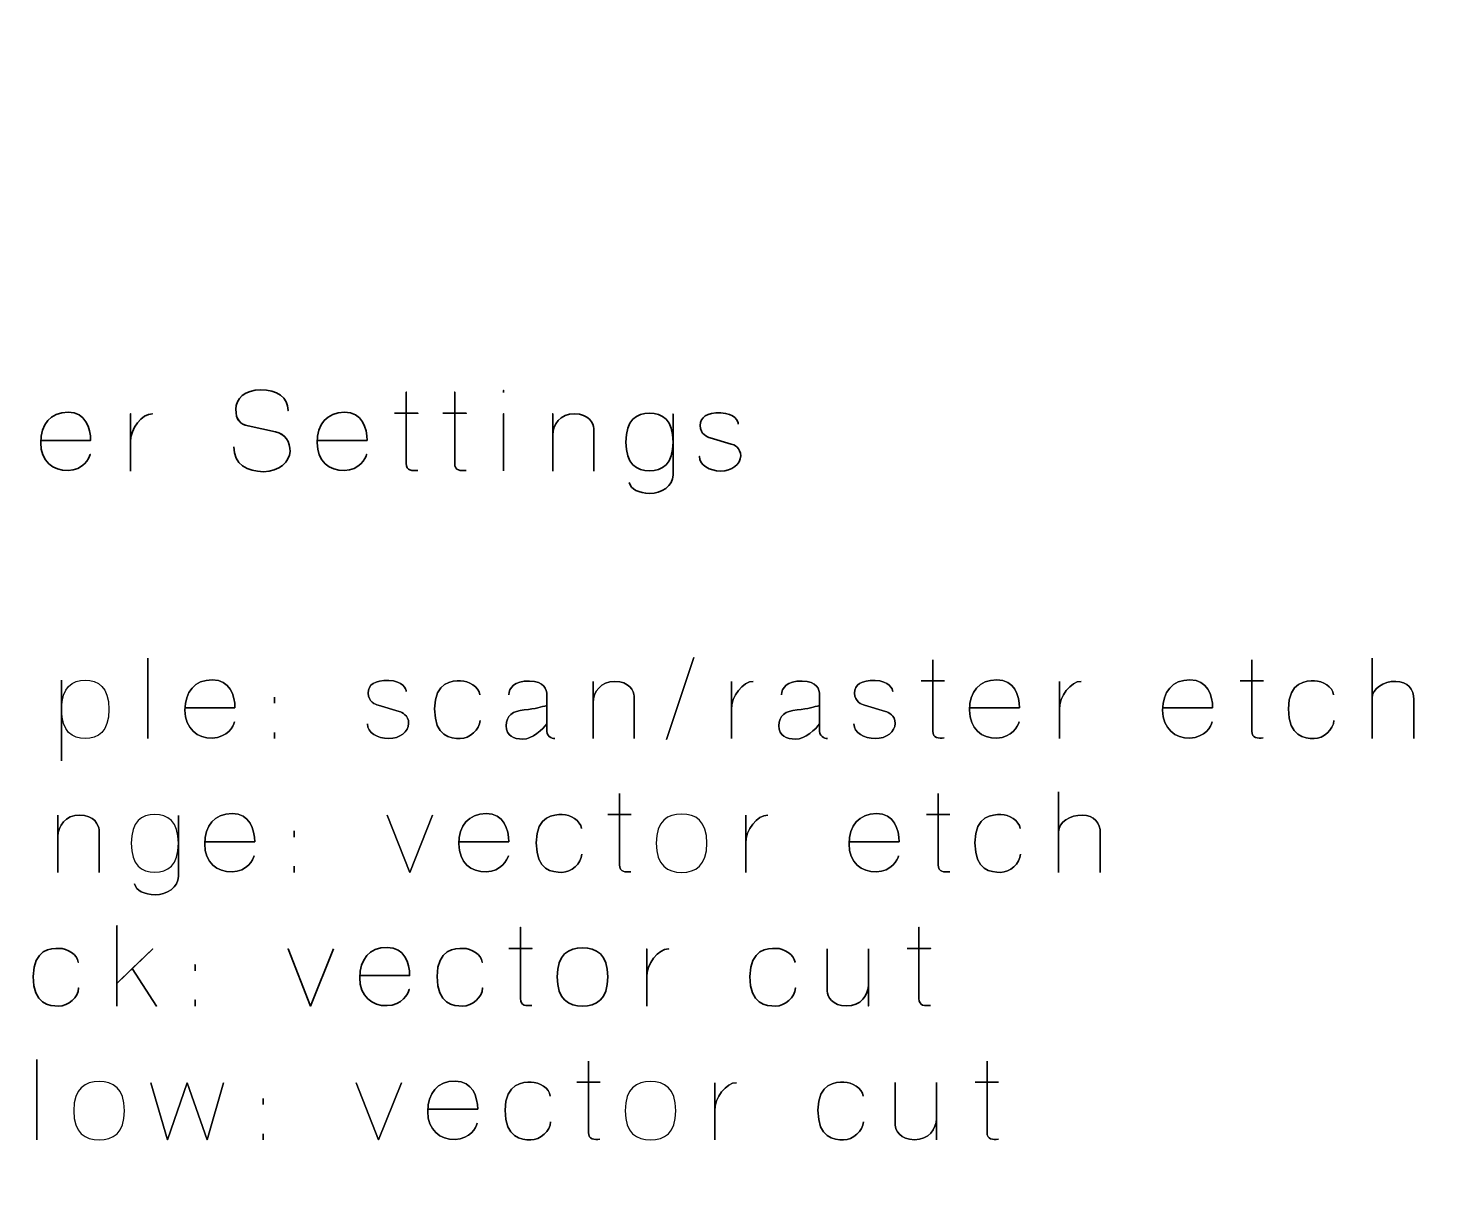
# Model space of a CAD drawing. Header units: inches. Extents: x 15 to 785, y -585 to -15.
# Drawn here: x 60 to 141.3, y -236.2 to -169.4 of the extents above; entities that cross this region are included whole.
import ezdxf

# ---------------------------------------------------------------- set-up
doc = ezdxf.new("R2010")
doc.units = ezdxf.units.IN
doc.header["$MEASUREMENT"] = 0
doc.layers.add('Layer 1', color=7, linetype='Continuous')

# ---------------------------------------------------------------- blocks, each defined once
blk = doc.blocks.new('block 2')
at = {"layer": 'Layer 1', "color": 179, "lineweight": 35, "true_color": 0x231f20}
blk.add_open_spline([(785, -570), (785, -578.284), (778.285, -585), (770.001, -585), (770.001, -585), (30.001, -585), (30.001, -585), (21.716, -585), (15.001, -578.284), (15.001, -570), (15.001, -570), (15.001, -30), (15.001, -30), (15.001, -21.716), (21.716, -15), (30.001, -15), (30.001, -15), (770.001, -15), (770.001, -15), (778.285, -15), (785, -21.716), (785, -30), (785, -30), (785, -570), (785, -570)], degree=3, knots=[0, 0, 0, 0, 1, 1, 1, 2, 2, 2, 3, 3, 3, 4, 4, 4, 5, 5, 5, 6, 6, 6, 7, 7, 7, 8, 8, 8, 8], dxfattribs=at)

msp = doc.modelspace()

# ---------------------------------------------------------------- linework, layer by layer
at = {"layer": 'Layer 1', "color": 179, "lineweight": 35, "true_color": 0x231f20}
for points, knots in [([(71.706, -193.19), (71.706, -194.206), (72.481, -194.613), (73.39, -194.613), (74.311, -194.613), (74.889, -194.035), (74.908, -193.47), (74.927, -192.911), (74.641, -192.466), (74.076, -192.345), (74.076, -192.345), (72.519, -192.009), (72.519, -192.009), (72.081, -191.913), (71.821, -191.659), (71.821, -191.062), (71.821, -190.465), (72.323, -189.951), (73.237, -189.951), (74.152, -189.951), (74.819, -190.383), (74.794, -191.138), (74.819, -190.383), (74.152, -189.951), (73.237, -189.951), (72.323, -189.951), (71.821, -190.465), (71.821, -191.062), (71.821, -191.659), (72.068, -191.907), (72.519, -192.009), (72.519, -192.009), (74.076, -192.345), (74.076, -192.345), (74.654, -192.466), (74.927, -192.911), (74.908, -193.47), (74.889, -194.035), (74.311, -194.613), (73.39, -194.613), (72.481, -194.613), (71.706, -194.206), (71.706, -193.19)], [0, 0, 0, 0, 1, 1, 1, 2, 2, 2, 3, 3, 3, 4, 4, 4, 5, 5, 5, 6, 6, 6, 7, 7, 7, 8, 8, 8, 9, 9, 9, 10, 10, 10, 11, 11, 11, 12, 12, 12, 13, 13, 13, 14, 14, 14, 14]), ([(82.178, -194.543), (81.867, -194.562), (81.53, -194.575), (81.53, -194.149), (81.53, -193.717), (81.53, -190.084), (81.53, -190.084), (81.53, -190.084), (81.53, -193.717), (81.53, -194.149), (81.53, -194.575), (81.867, -194.562), (82.178, -194.543)], [0, 0, 0, 0, 1, 1, 1, 2, 2, 2, 3, 3, 3, 4, 4, 4, 4]), ([(84.934, -194.543), (84.623, -194.562), (84.286, -194.575), (84.286, -194.149), (84.286, -193.717), (84.286, -190.084), (84.286, -190.084), (84.286, -190.084), (84.286, -193.717), (84.286, -194.149), (84.286, -194.575), (84.623, -194.562), (84.934, -194.543)], [0, 0, 0, 0, 1, 1, 1, 2, 2, 2, 3, 3, 3, 4, 4, 4, 4]), ([(87.067, -190.103), (87.067, -190.103), (87.067, -189.989), (87.067, -189.989), (87.067, -189.989), (87.067, -190.103), (87.067, -190.103)], [0, 0, 0, 0, 1, 1, 1, 2, 2, 2, 2]), ([(63.554, -192.834), (63.554, -192.129), (63.275, -191.227), (62.265, -191.227), (61.261, -191.227), (60.708, -191.913), (60.708, -192.961), (60.708, -194.016), (61.42, -194.575), (62.265, -194.549), (63.116, -194.524), (63.484, -193.863), (63.529, -193.628), (63.484, -193.863), (63.116, -194.524), (62.265, -194.549), (61.42, -194.575), (60.708, -194.016), (60.708, -192.961), (60.708, -191.913), (61.261, -191.227), (62.265, -191.227), (63.275, -191.227), (63.554, -192.129), (63.554, -192.834), (63.554, -192.834), (60.715, -192.834), (60.715, -192.834), (60.715, -192.834), (63.554, -192.834), (63.554, -192.834)], [0, 0, 0, 0, 1, 1, 1, 2, 2, 2, 3, 3, 3, 4, 4, 4, 5, 5, 5, 6, 6, 6, 7, 7, 7, 8, 8, 8, 9, 9, 9, 10, 10, 10, 10]), ([(65.827, -192.911), (65.808, -192.18), (66.481, -191.31), (67.072, -191.316), (66.481, -191.31), (65.808, -192.18), (65.827, -192.911)], [0, 0, 0, 0, 1, 1, 1, 2, 2, 2, 2]), ([(65.827, -194.575), (65.827, -194.575), (65.827, -191.316), (65.827, -191.316), (65.827, -191.316), (65.827, -194.575), (65.827, -194.575)], [0, 0, 0, 0, 1, 1, 1, 2, 2, 2, 2]), ([(76.456, -192.834), (76.456, -192.834), (79.296, -192.834), (79.296, -192.834), (79.296, -192.129), (79.016, -191.227), (78.006, -191.227), (77.003, -191.227), (76.45, -191.913), (76.45, -192.961), (76.45, -194.016), (77.161, -194.575), (78.006, -194.549), (78.857, -194.524), (79.226, -193.863), (79.27, -193.628), (79.226, -193.863), (78.857, -194.524), (78.006, -194.549), (77.161, -194.575), (76.45, -194.016), (76.45, -192.961), (76.45, -191.913), (77.003, -191.227), (78.006, -191.227), (79.016, -191.227), (79.296, -192.129), (79.296, -192.834), (79.296, -192.834), (76.456, -192.834), (76.456, -192.834)], [0, 0, 0, 0, 1, 1, 1, 2, 2, 2, 3, 3, 3, 4, 4, 4, 5, 5, 5, 6, 6, 6, 7, 7, 7, 8, 8, 8, 9, 9, 9, 10, 10, 10, 10]), ([(80.863, -191.284), (80.863, -191.284), (82.191, -191.284), (82.191, -191.284), (82.191, -191.284), (80.863, -191.284), (80.863, -191.284)], [0, 0, 0, 0, 1, 1, 1, 2, 2, 2, 2]), ([(83.619, -191.284), (83.619, -191.284), (84.946, -191.284), (84.946, -191.284), (84.946, -191.284), (83.619, -191.284), (83.619, -191.284)], [0, 0, 0, 0, 1, 1, 1, 2, 2, 2, 2]), ([(87.067, -194.568), (87.067, -194.568), (87.067, -191.31), (87.067, -191.31), (87.067, -191.31), (87.067, -194.581), (87.067, -194.568)], [0, 0, 0, 0, 1, 1, 1, 2, 2, 2, 2]), ([(92.205, -194.575), (92.205, -194.575), (92.205, -192.453), (92.205, -192.161), (92.205, -191.869), (91.913, -191.323), (91.106, -191.316), (90.293, -191.31), (89.867, -191.939), (89.867, -192.523), (89.867, -191.939), (90.293, -191.31), (91.106, -191.316), (91.913, -191.323), (92.205, -191.869), (92.205, -192.161), (92.205, -192.453), (92.205, -194.575), (92.205, -194.575)], [0, 0, 0, 0, 1, 1, 1, 2, 2, 2, 3, 3, 3, 4, 4, 4, 5, 5, 5, 6, 6, 6, 6]), ([(89.867, -194.575), (89.867, -194.575), (89.867, -191.316), (89.867, -191.316), (89.867, -191.316), (89.867, -194.575), (89.867, -194.575)], [0, 0, 0, 0, 1, 1, 1, 2, 2, 2, 2]), ([(95.379, -191.284), (96.116, -191.284), (96.726, -191.653), (96.726, -192.923), (96.726, -194.193), (96.116, -194.562), (95.379, -194.562), (94.643, -194.562), (94.039, -194.193), (94.039, -192.923), (94.039, -191.653), (94.643, -191.284), (95.379, -191.284)], [0, 0, 0, 0, 1, 1, 1, 2, 2, 2, 3, 3, 3, 4, 4, 4, 4]), ([(95.379, -191.284), (96.116, -191.284), (96.726, -191.653), (96.726, -192.923), (96.726, -194.193), (96.116, -194.562), (95.379, -194.562), (94.643, -194.562), (94.039, -194.193), (94.039, -192.923), (94.039, -191.653), (94.643, -191.284), (95.379, -191.284)], [0, 0, 0, 0, 1, 1, 1, 2, 2, 2, 3, 3, 3, 4, 4, 4, 4]), ([(94.23, -195.235), (94.299, -195.616), (94.763, -195.832), (95.398, -195.858), (96.046, -195.877), (96.726, -195.4), (96.726, -194.81), (96.726, -194.213), (96.726, -191.335), (96.726, -191.335), (96.726, -191.335), (96.726, -194.213), (96.726, -194.81), (96.726, -195.4), (96.046, -195.877), (95.398, -195.858), (94.763, -195.832), (94.299, -195.616), (94.23, -195.235)], [0, 0, 0, 0, 1, 1, 1, 2, 2, 2, 3, 3, 3, 4, 4, 4, 5, 5, 5, 6, 6, 6, 6]), ([(100.434, -191.901), (100.447, -191.742), (100.237, -191.297), (99.437, -191.265), (98.637, -191.246), (98.268, -191.5), (98.268, -191.989), (98.268, -192.485), (98.681, -192.637), (98.833, -192.682), (98.833, -192.682), (100.034, -193.037), (100.034, -193.037), (100.193, -193.076), (100.574, -193.247), (100.574, -193.717), (100.574, -194.187), (100.072, -194.575), (99.437, -194.575), (98.802, -194.575), (98.224, -194.238), (98.224, -193.743), (98.224, -194.238), (98.802, -194.575), (99.437, -194.575), (100.072, -194.575), (100.574, -194.187), (100.574, -193.717), (100.574, -193.247), (100.193, -193.076), (100.034, -193.037), (100.034, -193.037), (98.833, -192.682), (98.833, -192.682), (98.681, -192.637), (98.268, -192.485), (98.268, -191.989), (98.268, -191.5), (98.637, -191.246), (99.437, -191.265), (100.237, -191.297), (100.447, -191.742), (100.434, -191.901)], [0, 0, 0, 0, 1, 1, 1, 2, 2, 2, 3, 3, 3, 4, 4, 4, 5, 5, 5, 6, 6, 6, 7, 7, 7, 8, 8, 8, 9, 9, 9, 10, 10, 10, 11, 11, 11, 12, 12, 12, 13, 13, 13, 14, 14, 14, 14]), ([(65.046, -225.055), (65.046, -225.055), (65.046, -223.772), (65.046, -223.772), (65.046, -223.772), (65.922, -222.92), (65.922, -222.92), (65.922, -222.92), (67.307, -225.055), (67.307, -225.055), (67.307, -225.055), (65.922, -222.92), (65.922, -222.92), (65.922, -222.92), (67.091, -221.796), (67.091, -221.796), (67.091, -221.796), (65.046, -223.772), (65.046, -223.772), (65.046, -223.772), (65.046, -220.475), (65.046, -220.475), (65.046, -220.475), (65.046, -225.055), (65.046, -225.055)], [0, 0, 0, 0, 1, 1, 1, 2, 2, 2, 3, 3, 3, 4, 4, 4, 5, 5, 5, 6, 6, 6, 7, 7, 7, 8, 8, 8, 8]), ([(88.68, -225.023), (88.369, -225.042), (88.032, -225.055), (88.032, -224.629), (88.032, -224.197), (88.032, -220.564), (88.032, -220.564), (88.032, -220.564), (88.032, -224.197), (88.032, -224.629), (88.032, -225.055), (88.369, -225.042), (88.68, -225.023)], [0, 0, 0, 0, 1, 1, 1, 2, 2, 2, 3, 3, 3, 4, 4, 4, 4]), ([(111.375, -225.023), (111.064, -225.042), (110.727, -225.055), (110.727, -224.629), (110.727, -224.197), (110.727, -220.564), (110.727, -220.564), (110.727, -220.564), (110.727, -224.197), (110.727, -224.629), (110.727, -225.055), (111.064, -225.042), (111.375, -225.023)], [0, 0, 0, 0, 1, 1, 1, 2, 2, 2, 3, 3, 3, 4, 4, 4, 4]), ([(61.737, -225.055), (61.204, -225.055), (60.283, -224.966), (60.283, -223.371), (60.283, -221.783), (61.312, -221.764), (61.763, -221.764), (62.214, -221.764), (62.811, -222.114), (62.849, -222.558), (62.811, -222.114), (62.214, -221.764), (61.763, -221.764), (61.312, -221.764), (60.283, -221.783), (60.283, -223.371), (60.283, -224.966), (61.204, -225.055), (61.737, -225.055), (62.277, -225.055), (62.849, -224.553), (62.868, -224.019), (62.849, -224.553), (62.277, -225.055), (61.737, -225.055)], [0, 0, 0, 0, 1, 1, 1, 2, 2, 2, 3, 3, 3, 4, 4, 4, 5, 5, 5, 6, 6, 6, 7, 7, 7, 8, 8, 8, 8]), ([(77.384, -221.796), (77.384, -221.796), (76.082, -225.055), (76.082, -225.055), (76.082, -225.055), (74.793, -221.796), (74.793, -221.796), (74.793, -221.796), (76.082, -225.055), (76.082, -225.055), (76.082, -225.055), (77.384, -221.796), (77.384, -221.796)], [0, 0, 0, 0, 1, 1, 1, 2, 2, 2, 3, 3, 3, 4, 4, 4, 4]), ([(78.882, -223.314), (78.882, -223.314), (81.721, -223.314), (81.721, -223.314), (81.721, -222.609), (81.442, -221.707), (80.432, -221.707), (79.428, -221.707), (78.876, -222.393), (78.876, -223.441), (78.876, -224.496), (79.587, -225.055), (80.432, -225.029), (81.283, -225.004), (81.651, -224.343), (81.696, -224.108), (81.651, -224.343), (81.283, -225.004), (80.432, -225.029), (79.587, -225.055), (78.876, -224.496), (78.876, -223.441), (78.876, -222.393), (79.428, -221.707), (80.432, -221.707), (81.442, -221.707), (81.721, -222.609), (81.721, -223.314), (81.721, -223.314), (78.882, -223.314), (78.882, -223.314)], [0, 0, 0, 0, 1, 1, 1, 2, 2, 2, 3, 3, 3, 4, 4, 4, 5, 5, 5, 6, 6, 6, 7, 7, 7, 8, 8, 8, 9, 9, 9, 10, 10, 10, 10]), ([(84.743, -225.055), (84.21, -225.055), (83.289, -224.966), (83.289, -223.371), (83.289, -221.783), (84.318, -221.764), (84.769, -221.764), (85.22, -221.764), (85.817, -222.114), (85.855, -222.558), (85.817, -222.114), (85.22, -221.764), (84.769, -221.764), (84.318, -221.764), (83.289, -221.783), (83.289, -223.371), (83.289, -224.966), (84.21, -225.055), (84.743, -225.055), (85.283, -225.055), (85.855, -224.553), (85.874, -224.019), (85.855, -224.553), (85.283, -225.055), (84.743, -225.055)], [0, 0, 0, 0, 1, 1, 1, 2, 2, 2, 3, 3, 3, 4, 4, 4, 5, 5, 5, 6, 6, 6, 7, 7, 7, 8, 8, 8, 8]), ([(87.365, -221.764), (87.365, -221.764), (88.693, -221.764), (88.693, -221.764), (88.693, -221.764), (87.365, -221.764), (87.365, -221.764)], [0, 0, 0, 0, 1, 1, 1, 2, 2, 2, 2]), ([(90.121, -223.39), (90.121, -222.107), (90.776, -221.733), (91.563, -221.733), (92.357, -221.733), (93.005, -222.107), (93.005, -223.39), (93.005, -224.68), (92.357, -225.055), (91.563, -225.055), (90.776, -225.055), (90.121, -224.68), (90.121, -223.39)], [0, 0, 0, 0, 1, 1, 1, 2, 2, 2, 3, 3, 3, 4, 4, 4, 4]), ([(90.121, -223.39), (90.121, -222.107), (90.776, -221.733), (91.563, -221.733), (92.357, -221.733), (93.005, -222.107), (93.005, -223.39), (93.005, -224.68), (92.357, -225.055), (91.563, -225.055), (90.776, -225.055), (90.121, -224.68), (90.121, -223.39)], [0, 0, 0, 0, 1, 1, 1, 2, 2, 2, 3, 3, 3, 4, 4, 4, 4]), ([(95.221, -223.39), (95.201, -222.66), (95.875, -221.79), (96.465, -221.796), (95.875, -221.79), (95.201, -222.66), (95.221, -223.39)], [0, 0, 0, 0, 1, 1, 1, 2, 2, 2, 2]), ([(95.221, -225.055), (95.221, -225.055), (95.221, -221.796), (95.221, -221.796), (95.221, -221.796), (95.221, -225.055), (95.221, -225.055)], [0, 0, 0, 0, 1, 1, 1, 2, 2, 2, 2]), ([(102.555, -225.055), (102.021, -225.055), (101.1, -224.966), (101.1, -223.371), (101.1, -221.783), (102.129, -221.764), (102.58, -221.764), (103.031, -221.764), (103.628, -222.114), (103.667, -222.558), (103.628, -222.114), (103.031, -221.764), (102.58, -221.764), (102.129, -221.764), (101.1, -221.783), (101.1, -223.371), (101.1, -224.966), (102.021, -225.055), (102.555, -225.055), (103.095, -225.055), (103.667, -224.553), (103.686, -224.019), (103.667, -224.553), (103.095, -225.055), (102.555, -225.055)], [0, 0, 0, 0, 1, 1, 1, 2, 2, 2, 3, 3, 3, 4, 4, 4, 5, 5, 5, 6, 6, 6, 7, 7, 7, 8, 8, 8, 8]), ([(105.501, -221.783), (105.501, -221.783), (105.501, -223.911), (105.501, -224.204), (105.501, -224.496), (105.793, -225.042), (106.6, -225.048), (107.413, -225.055), (107.845, -224.426), (107.845, -223.841), (107.845, -224.426), (107.413, -225.055), (106.6, -225.048), (105.793, -225.042), (105.501, -224.496), (105.501, -224.204), (105.501, -223.911), (105.501, -221.783), (105.501, -221.783)], [0, 0, 0, 0, 1, 1, 1, 2, 2, 2, 3, 3, 3, 4, 4, 4, 5, 5, 5, 6, 6, 6, 6]), ([(107.845, -221.783), (107.845, -221.783), (107.845, -225.048), (107.845, -225.048), (107.845, -225.048), (107.845, -221.783), (107.845, -221.783)], [0, 0, 0, 0, 1, 1, 1, 2, 2, 2, 2]), ([(110.06, -221.764), (110.06, -221.764), (111.388, -221.764), (111.388, -221.764), (111.388, -221.764), (110.06, -221.764), (110.06, -221.764)], [0, 0, 0, 0, 1, 1, 1, 2, 2, 2, 2]), ([(69.503, -223.048), (69.503, -223.048), (69.503, -222.698), (69.503, -222.698), (69.503, -222.698), (69.503, -223.048), (69.503, -223.048)], [0, 0, 0, 0, 1, 1, 1, 2, 2, 2, 2]), ([(69.503, -225.055), (69.503, -225.055), (69.503, -224.705), (69.503, -224.705), (69.503, -224.705), (69.503, -225.055), (69.503, -225.055)], [0, 0, 0, 0, 1, 1, 1, 2, 2, 2, 2])]:
    msp.add_open_spline(points, degree=3, knots=knots, dxfattribs=at)
at = {"layer": 'Layer 1', "color": 225, "lineweight": 25, "true_color": 0xa54686}
for points, knots in [([(66.811, -209.815), (66.811, -209.815), (66.811, -205.235), (66.811, -205.235), (66.811, -205.235), (66.811, -209.815), (66.811, -209.815)], [0, 0, 0, 0, 1, 1, 1, 2, 2, 2, 2]), ([(96.344, -209.878), (96.344, -209.878), (97.9, -205.191), (97.9, -205.191), (97.9, -205.191), (96.344, -209.878), (96.344, -209.878)], [0, 0, 0, 0, 1, 1, 1, 2, 2, 2, 2]), ([(112.162, -209.783), (111.851, -209.802), (111.514, -209.815), (111.514, -209.389), (111.514, -208.957), (111.514, -205.324), (111.514, -205.324), (111.514, -205.324), (111.514, -208.957), (111.514, -209.389), (111.514, -209.815), (111.851, -209.802), (112.162, -209.783)], [0, 0, 0, 0, 1, 1, 1, 2, 2, 2, 3, 3, 3, 4, 4, 4, 4]), ([(130.33, -209.783), (130.018, -209.802), (129.681, -209.815), (129.681, -209.389), (129.681, -208.957), (129.681, -205.324), (129.681, -205.324), (129.681, -205.324), (129.681, -208.957), (129.681, -209.389), (129.681, -209.815), (130.018, -209.802), (130.33, -209.783)], [0, 0, 0, 0, 1, 1, 1, 2, 2, 2, 3, 3, 3, 4, 4, 4, 4]), ([(136.533, -209.815), (136.533, -209.815), (136.533, -205.235), (136.533, -205.235), (136.533, -205.235), (136.533, -209.815), (136.533, -209.815)], [0, 0, 0, 0, 1, 1, 1, 2, 2, 2, 2]), ([(61.896, -211.079), (61.896, -211.079), (61.896, -206.493), (61.896, -206.493), (61.896, -206.493), (61.896, -211.079), (61.896, -211.079)], [0, 0, 0, 0, 1, 1, 1, 2, 2, 2, 2]), ([(63.242, -209.815), (63.979, -209.815), (64.589, -209.44), (64.589, -208.151), (64.589, -206.867), (63.979, -206.493), (63.242, -206.493), (62.506, -206.493), (61.902, -206.867), (61.902, -208.151), (61.902, -209.44), (62.506, -209.815), (63.242, -209.815)], [0, 0, 0, 0, 1, 1, 1, 2, 2, 2, 3, 3, 3, 4, 4, 4, 4]), ([(63.242, -209.815), (63.979, -209.815), (64.589, -209.44), (64.589, -208.151), (64.589, -206.867), (63.979, -206.493), (63.242, -206.493), (62.506, -206.493), (61.902, -206.867), (61.902, -208.151), (61.902, -209.44), (62.506, -209.815), (63.242, -209.815)], [0, 0, 0, 0, 1, 1, 1, 2, 2, 2, 3, 3, 3, 4, 4, 4, 4]), ([(68.931, -208.074), (68.931, -208.074), (71.771, -208.074), (71.771, -208.074), (71.771, -207.369), (71.491, -206.467), (70.481, -206.467), (69.478, -206.467), (68.925, -207.153), (68.925, -208.201), (68.925, -209.256), (69.637, -209.815), (70.481, -209.789), (71.332, -209.764), (71.701, -209.103), (71.745, -208.868), (71.701, -209.103), (71.332, -209.764), (70.481, -209.789), (69.637, -209.815), (68.925, -209.256), (68.925, -208.201), (68.925, -207.153), (69.478, -206.467), (70.481, -206.467), (71.491, -206.467), (71.771, -207.369), (71.771, -208.074), (71.771, -208.074), (68.931, -208.074), (68.931, -208.074)], [0, 0, 0, 0, 1, 1, 1, 2, 2, 2, 3, 3, 3, 4, 4, 4, 5, 5, 5, 6, 6, 6, 7, 7, 7, 8, 8, 8, 9, 9, 9, 10, 10, 10, 10]), ([(81.524, -207.141), (81.537, -206.982), (81.327, -206.537), (80.527, -206.505), (79.726, -206.486), (79.358, -206.741), (79.358, -207.23), (79.358, -207.725), (79.771, -207.877), (79.923, -207.922), (79.923, -207.922), (81.124, -208.278), (81.124, -208.278), (81.283, -208.316), (81.664, -208.487), (81.664, -208.957), (81.664, -209.427), (81.162, -209.815), (80.527, -209.815), (79.892, -209.815), (79.314, -209.478), (79.314, -208.983), (79.314, -209.478), (79.892, -209.815), (80.527, -209.815), (81.162, -209.815), (81.664, -209.427), (81.664, -208.957), (81.664, -208.487), (81.283, -208.316), (81.124, -208.278), (81.124, -208.278), (79.923, -207.922), (79.923, -207.922), (79.771, -207.877), (79.358, -207.725), (79.358, -207.23), (79.358, -206.741), (79.726, -206.486), (80.527, -206.505), (81.327, -206.537), (81.537, -206.982), (81.524, -207.141)], [0, 0, 0, 0, 1, 1, 1, 2, 2, 2, 3, 3, 3, 4, 4, 4, 5, 5, 5, 6, 6, 6, 7, 7, 7, 8, 8, 8, 9, 9, 9, 10, 10, 10, 11, 11, 11, 12, 12, 12, 13, 13, 13, 14, 14, 14, 14]), ([(84.597, -209.815), (84.064, -209.815), (83.143, -209.726), (83.143, -208.131), (83.143, -206.543), (84.172, -206.525), (84.623, -206.525), (85.074, -206.525), (85.671, -206.874), (85.709, -207.318), (85.671, -206.874), (85.074, -206.525), (84.623, -206.525), (84.172, -206.525), (83.143, -206.543), (83.143, -208.131), (83.143, -209.726), (84.064, -209.815), (84.597, -209.815), (85.137, -209.815), (85.709, -209.313), (85.728, -208.779), (85.709, -209.313), (85.137, -209.815), (84.597, -209.815)], [0, 0, 0, 0, 1, 1, 1, 2, 2, 2, 3, 3, 3, 4, 4, 4, 5, 5, 5, 6, 6, 6, 7, 7, 7, 8, 8, 8, 8]), ([(89.531, -209.402), (89.531, -209.402), (89.531, -207.312), (89.531, -207.312), (89.531, -207.045), (89.398, -206.537), (88.541, -206.537), (87.683, -206.537), (87.366, -206.925), (87.366, -207.325), (87.366, -206.925), (87.683, -206.537), (88.541, -206.537), (89.398, -206.537), (89.531, -207.045), (89.531, -207.312), (89.531, -207.312), (89.531, -209.402), (89.531, -209.402), (89.531, -209.783), (89.982, -209.815), (89.982, -209.815), (89.982, -209.815), (89.531, -209.783), (89.531, -209.402)], [0, 0, 0, 0, 1, 1, 1, 2, 2, 2, 3, 3, 3, 4, 4, 4, 5, 5, 5, 6, 6, 6, 7, 7, 7, 8, 8, 8, 8]), ([(94.51, -209.815), (94.51, -209.815), (94.51, -207.693), (94.51, -207.401), (94.51, -207.109), (94.218, -206.563), (93.411, -206.556), (92.598, -206.55), (92.172, -207.179), (92.172, -207.763), (92.172, -207.179), (92.598, -206.55), (93.411, -206.556), (94.218, -206.563), (94.51, -207.109), (94.51, -207.401), (94.51, -207.693), (94.51, -209.815), (94.51, -209.815)], [0, 0, 0, 0, 1, 1, 1, 2, 2, 2, 3, 3, 3, 4, 4, 4, 5, 5, 5, 6, 6, 6, 6]), ([(92.172, -209.815), (92.172, -209.815), (92.172, -206.556), (92.172, -206.556), (92.172, -206.556), (92.172, -209.815), (92.172, -209.815)], [0, 0, 0, 0, 1, 1, 1, 2, 2, 2, 2]), ([(100.047, -208.151), (100.027, -207.42), (100.701, -206.55), (101.291, -206.556), (100.701, -206.55), (100.027, -207.42), (100.047, -208.151)], [0, 0, 0, 0, 1, 1, 1, 2, 2, 2, 2]), ([(100.047, -209.815), (100.047, -209.815), (100.047, -206.556), (100.047, -206.556), (100.047, -206.556), (100.047, -209.815), (100.047, -209.815)], [0, 0, 0, 0, 1, 1, 1, 2, 2, 2, 2]), ([(105.514, -209.815), (105.514, -209.815), (105.063, -209.783), (105.063, -209.402), (105.063, -209.402), (105.063, -207.312), (105.063, -207.312), (105.063, -207.045), (104.93, -206.537), (104.072, -206.537), (103.215, -206.537), (102.897, -206.925), (102.897, -207.325), (102.897, -206.925), (103.215, -206.537), (104.072, -206.537), (104.93, -206.537), (105.063, -207.045), (105.063, -207.312), (105.063, -207.312), (105.063, -209.402), (105.063, -209.402), (105.063, -209.783), (105.514, -209.815), (105.514, -209.815)], [0, 0, 0, 0, 1, 1, 1, 2, 2, 2, 3, 3, 3, 4, 4, 4, 5, 5, 5, 6, 6, 6, 7, 7, 7, 8, 8, 8, 8]), ([(109.229, -207.141), (109.242, -206.982), (109.032, -206.537), (108.232, -206.505), (107.431, -206.486), (107.063, -206.741), (107.063, -207.23), (107.063, -207.725), (107.476, -207.877), (107.628, -207.922), (107.628, -207.922), (108.829, -208.278), (108.829, -208.278), (108.988, -208.316), (109.369, -208.487), (109.369, -208.957), (109.369, -209.427), (108.867, -209.815), (108.232, -209.815), (107.597, -209.815), (107.019, -209.478), (107.019, -208.983), (107.019, -209.478), (107.597, -209.815), (108.232, -209.815), (108.867, -209.815), (109.369, -209.427), (109.369, -208.957), (109.369, -208.487), (108.988, -208.316), (108.829, -208.278), (108.829, -208.278), (107.628, -207.922), (107.628, -207.922), (107.476, -207.877), (107.063, -207.725), (107.063, -207.23), (107.063, -206.741), (107.431, -206.486), (108.232, -206.505), (109.032, -206.537), (109.242, -206.982), (109.229, -207.141)], [0, 0, 0, 0, 1, 1, 1, 2, 2, 2, 3, 3, 3, 4, 4, 4, 5, 5, 5, 6, 6, 6, 7, 7, 7, 8, 8, 8, 9, 9, 9, 10, 10, 10, 11, 11, 11, 12, 12, 12, 13, 13, 13, 14, 14, 14, 14]), ([(110.847, -206.525), (110.847, -206.525), (112.175, -206.525), (112.175, -206.525), (112.175, -206.525), (110.847, -206.525), (110.847, -206.525)], [0, 0, 0, 0, 1, 1, 1, 2, 2, 2, 2]), ([(113.61, -208.074), (113.61, -208.074), (116.449, -208.074), (116.449, -208.074), (116.449, -207.369), (116.169, -206.467), (115.16, -206.467), (114.156, -206.467), (113.603, -207.153), (113.603, -208.201), (113.603, -209.256), (114.315, -209.815), (115.16, -209.789), (116.011, -209.764), (116.379, -209.103), (116.424, -208.868), (116.379, -209.103), (116.011, -209.764), (115.16, -209.789), (114.315, -209.815), (113.603, -209.256), (113.603, -208.201), (113.603, -207.153), (114.156, -206.467), (115.16, -206.467), (116.169, -206.467), (116.449, -207.369), (116.449, -208.074), (116.449, -208.074), (113.61, -208.074), (113.61, -208.074)], [0, 0, 0, 0, 1, 1, 1, 2, 2, 2, 3, 3, 3, 4, 4, 4, 5, 5, 5, 6, 6, 6, 7, 7, 7, 8, 8, 8, 9, 9, 9, 10, 10, 10, 10]), ([(118.722, -208.151), (118.702, -207.42), (119.376, -206.55), (119.966, -206.556), (119.376, -206.55), (118.702, -207.42), (118.722, -208.151)], [0, 0, 0, 0, 1, 1, 1, 2, 2, 2, 2]), ([(118.722, -209.815), (118.722, -209.815), (118.722, -206.556), (118.722, -206.556), (118.722, -206.556), (118.722, -209.815), (118.722, -209.815)], [0, 0, 0, 0, 1, 1, 1, 2, 2, 2, 2]), ([(127.447, -208.074), (127.447, -207.369), (127.168, -206.467), (126.158, -206.467), (125.154, -206.467), (124.601, -207.153), (124.601, -208.201), (124.601, -209.256), (125.313, -209.815), (126.158, -209.789), (127.009, -209.764), (127.377, -209.103), (127.422, -208.868), (127.377, -209.103), (127.009, -209.764), (126.158, -209.789), (125.313, -209.815), (124.601, -209.256), (124.601, -208.201), (124.601, -207.153), (125.154, -206.467), (126.158, -206.467), (127.168, -206.467), (127.447, -207.369), (127.447, -208.074), (127.447, -208.074), (124.608, -208.074), (124.608, -208.074), (124.608, -208.074), (127.447, -208.074), (127.447, -208.074)], [0, 0, 0, 0, 1, 1, 1, 2, 2, 2, 3, 3, 3, 4, 4, 4, 5, 5, 5, 6, 6, 6, 7, 7, 7, 8, 8, 8, 9, 9, 9, 10, 10, 10, 10]), ([(129.015, -206.525), (129.015, -206.525), (130.342, -206.525), (130.342, -206.525), (130.342, -206.525), (129.015, -206.525), (129.015, -206.525)], [0, 0, 0, 0, 1, 1, 1, 2, 2, 2, 2]), ([(133.225, -209.815), (132.691, -209.815), (131.771, -209.726), (131.771, -208.131), (131.771, -206.543), (132.799, -206.525), (133.25, -206.525), (133.702, -206.525), (134.299, -206.874), (134.337, -207.318), (134.299, -206.874), (133.702, -206.525), (133.25, -206.525), (132.799, -206.525), (131.771, -206.543), (131.771, -208.131), (131.771, -209.726), (132.691, -209.815), (133.225, -209.815), (133.765, -209.815), (134.337, -209.313), (134.356, -208.779), (134.337, -209.313), (133.765, -209.815), (133.225, -209.815)], [0, 0, 0, 0, 1, 1, 1, 2, 2, 2, 3, 3, 3, 4, 4, 4, 5, 5, 5, 6, 6, 6, 7, 7, 7, 8, 8, 8, 8]), ([(138.909, -209.815), (138.909, -209.815), (138.909, -208.163), (138.909, -207.585), (138.909, -207.007), (138.559, -206.569), (137.88, -206.556), (137.187, -206.543), (136.533, -206.963), (136.533, -207.515), (136.533, -206.963), (137.187, -206.543), (137.88, -206.556), (138.559, -206.569), (138.909, -207.007), (138.909, -207.585), (138.909, -208.163), (138.909, -209.815), (138.909, -209.815)], [0, 0, 0, 0, 1, 1, 1, 2, 2, 2, 3, 3, 3, 4, 4, 4, 5, 5, 5, 6, 6, 6, 6]), ([(74.024, -207.807), (74.024, -207.807), (74.024, -207.458), (74.024, -207.458), (74.024, -207.458), (74.024, -207.807), (74.024, -207.807)], [0, 0, 0, 0, 1, 1, 1, 2, 2, 2, 2]), ([(88.166, -209.853), (87.639, -209.834), (87.219, -209.669), (87.219, -209.084), (87.219, -208.494), (87.575, -208.246), (88.248, -208.182), (88.915, -208.119), (89.214, -208.017), (89.531, -207.928), (89.214, -208.017), (88.915, -208.119), (88.248, -208.182), (87.575, -208.246), (87.219, -208.494), (87.219, -209.084), (87.219, -209.669), (87.639, -209.834), (88.166, -209.853), (88.687, -209.872), (89.341, -209.256), (89.531, -208.983), (89.341, -209.256), (88.687, -209.872), (88.166, -209.853)], [0, 0, 0, 0, 1, 1, 1, 2, 2, 2, 3, 3, 3, 4, 4, 4, 5, 5, 5, 6, 6, 6, 7, 7, 7, 8, 8, 8, 8]), ([(105.063, -208.983), (104.873, -209.256), (104.219, -209.872), (103.698, -209.853), (103.17, -209.834), (102.751, -209.669), (102.751, -209.084), (102.751, -208.494), (103.107, -208.246), (103.78, -208.182), (104.447, -208.119), (104.746, -208.017), (105.063, -207.928), (104.746, -208.017), (104.447, -208.119), (103.78, -208.182), (103.107, -208.246), (102.751, -208.494), (102.751, -209.084), (102.751, -209.669), (103.17, -209.834), (103.698, -209.853), (104.219, -209.872), (104.873, -209.256), (105.063, -208.983)], [0, 0, 0, 0, 1, 1, 1, 2, 2, 2, 3, 3, 3, 4, 4, 4, 5, 5, 5, 6, 6, 6, 7, 7, 7, 8, 8, 8, 8]), ([(74.024, -209.815), (74.024, -209.815), (74.024, -209.465), (74.024, -209.465), (74.024, -209.465), (74.024, -209.815), (74.024, -209.815)], [0, 0, 0, 0, 1, 1, 1, 2, 2, 2, 2])]:
    msp.add_open_spline(points, degree=3, knots=knots, dxfattribs=at)
at = {"layer": 'Layer 1', "color": 30, "lineweight": 25, "true_color": 0xf5821f}
for points, knots in [([(118.677, -217.435), (118.677, -217.435), (118.677, -212.855), (118.677, -212.855), (118.677, -212.855), (118.677, -217.435), (118.677, -217.435)], [0, 0, 0, 0, 1, 1, 1, 2, 2, 2, 2]), ([(94.326, -217.403), (94.014, -217.422), (93.677, -217.435), (93.677, -217.009), (93.677, -216.577), (93.677, -212.944), (93.677, -212.944), (93.677, -212.944), (93.677, -216.577), (93.677, -217.009), (93.677, -217.435), (94.014, -217.422), (94.326, -217.403)], [0, 0, 0, 0, 1, 1, 1, 2, 2, 2, 3, 3, 3, 4, 4, 4, 4]), ([(112.474, -217.403), (112.162, -217.422), (111.826, -217.435), (111.826, -217.009), (111.826, -216.577), (111.826, -212.944), (111.826, -212.944), (111.826, -212.944), (111.826, -216.577), (111.826, -217.009), (111.826, -217.435), (112.162, -217.422), (112.474, -217.403)], [0, 0, 0, 0, 1, 1, 1, 2, 2, 2, 3, 3, 3, 4, 4, 4, 4]), ([(64.03, -217.435), (64.03, -217.435), (64.03, -215.313), (64.03, -215.021), (64.03, -214.729), (63.738, -214.182), (62.932, -214.176), (62.119, -214.17), (61.693, -214.799), (61.693, -215.383), (61.693, -214.799), (62.119, -214.17), (62.932, -214.176), (63.738, -214.182), (64.03, -214.729), (64.03, -215.021), (64.03, -215.313), (64.03, -217.435), (64.03, -217.435)], [0, 0, 0, 0, 1, 1, 1, 2, 2, 2, 3, 3, 3, 4, 4, 4, 5, 5, 5, 6, 6, 6, 6]), ([(61.693, -217.435), (61.693, -217.435), (61.693, -214.176), (61.693, -214.176), (61.693, -214.176), (61.693, -217.435), (61.693, -217.435)], [0, 0, 0, 0, 1, 1, 1, 2, 2, 2, 2]), ([(67.205, -214.144), (67.942, -214.144), (68.552, -214.513), (68.552, -215.783), (68.552, -217.053), (67.942, -217.422), (67.205, -217.422), (66.468, -217.422), (65.865, -217.053), (65.865, -215.783), (65.865, -214.513), (66.468, -214.144), (67.205, -214.144)], [0, 0, 0, 0, 1, 1, 1, 2, 2, 2, 3, 3, 3, 4, 4, 4, 4]), ([(67.205, -214.144), (67.942, -214.144), (68.552, -214.513), (68.552, -215.783), (68.552, -217.053), (67.942, -217.422), (67.205, -217.422), (66.468, -217.422), (65.865, -217.053), (65.865, -215.783), (65.865, -214.513), (66.468, -214.144), (67.205, -214.144)], [0, 0, 0, 0, 1, 1, 1, 2, 2, 2, 3, 3, 3, 4, 4, 4, 4]), ([(66.055, -218.095), (66.125, -218.476), (66.589, -218.692), (67.224, -218.718), (67.872, -218.737), (68.552, -218.26), (68.552, -217.67), (68.552, -217.073), (68.552, -214.195), (68.552, -214.195), (68.552, -214.195), (68.552, -217.073), (68.552, -217.67), (68.552, -218.26), (67.872, -218.737), (67.224, -218.718), (66.589, -218.692), (66.125, -218.476), (66.055, -218.095)], [0, 0, 0, 0, 1, 1, 1, 2, 2, 2, 3, 3, 3, 4, 4, 4, 5, 5, 5, 6, 6, 6, 6]), ([(72.895, -215.694), (72.895, -214.989), (72.615, -214.087), (71.605, -214.087), (70.602, -214.087), (70.049, -214.773), (70.049, -215.821), (70.049, -216.876), (70.761, -217.435), (71.605, -217.409), (72.457, -217.384), (72.825, -216.723), (72.869, -216.488), (72.825, -216.723), (72.457, -217.384), (71.605, -217.409), (70.761, -217.435), (70.049, -216.876), (70.049, -215.821), (70.049, -214.773), (70.602, -214.087), (71.605, -214.087), (72.615, -214.087), (72.895, -214.989), (72.895, -215.694), (72.895, -215.694), (70.055, -215.694), (70.055, -215.694), (70.055, -215.694), (72.895, -215.694), (72.895, -215.694)], [0, 0, 0, 0, 1, 1, 1, 2, 2, 2, 3, 3, 3, 4, 4, 4, 5, 5, 5, 6, 6, 6, 7, 7, 7, 8, 8, 8, 9, 9, 9, 10, 10, 10, 10]), ([(81.727, -217.435), (81.727, -217.435), (80.438, -214.176), (80.438, -214.176), (80.438, -214.176), (81.727, -217.435), (81.727, -217.435), (81.727, -217.435), (83.029, -214.176), (83.029, -214.176), (83.029, -214.176), (81.727, -217.435), (81.727, -217.435)], [0, 0, 0, 0, 1, 1, 1, 2, 2, 2, 3, 3, 3, 4, 4, 4, 4]), ([(84.527, -215.694), (84.527, -215.694), (87.366, -215.694), (87.366, -215.694), (87.366, -214.989), (87.087, -214.087), (86.077, -214.087), (85.073, -214.087), (84.521, -214.773), (84.521, -215.821), (84.521, -216.876), (85.232, -217.435), (86.077, -217.409), (86.928, -217.384), (87.296, -216.723), (87.341, -216.488), (87.296, -216.723), (86.928, -217.384), (86.077, -217.409), (85.232, -217.435), (84.521, -216.876), (84.521, -215.821), (84.521, -214.773), (85.073, -214.087), (86.077, -214.087), (87.087, -214.087), (87.366, -214.989), (87.366, -215.694), (87.366, -215.694), (84.527, -215.694), (84.527, -215.694)], [0, 0, 0, 0, 1, 1, 1, 2, 2, 2, 3, 3, 3, 4, 4, 4, 5, 5, 5, 6, 6, 6, 7, 7, 7, 8, 8, 8, 9, 9, 9, 10, 10, 10, 10]), ([(91.519, -216.399), (91.5, -216.933), (90.928, -217.435), (90.388, -217.435), (89.855, -217.435), (88.934, -217.346), (88.934, -215.751), (88.934, -214.163), (89.963, -214.144), (90.414, -214.144), (90.865, -214.144), (91.462, -214.494), (91.5, -214.938), (91.462, -214.494), (90.865, -214.144), (90.414, -214.144), (89.963, -214.144), (88.934, -214.163), (88.934, -215.751), (88.934, -217.346), (89.855, -217.435), (90.388, -217.435), (90.928, -217.435), (91.5, -216.933), (91.519, -216.399)], [0, 0, 0, 0, 1, 1, 1, 2, 2, 2, 3, 3, 3, 4, 4, 4, 5, 5, 5, 6, 6, 6, 7, 7, 7, 8, 8, 8, 8]), ([(93.011, -214.144), (93.011, -214.144), (94.338, -214.144), (94.338, -214.144), (94.338, -214.144), (93.011, -214.144), (93.011, -214.144)], [0, 0, 0, 0, 1, 1, 1, 2, 2, 2, 2]), ([(95.767, -215.77), (95.767, -214.487), (96.421, -214.113), (97.208, -214.113), (98.002, -214.113), (98.65, -214.487), (98.65, -215.77), (98.65, -217.06), (98.002, -217.435), (97.208, -217.435), (96.421, -217.435), (95.767, -217.06), (95.767, -215.77)], [0, 0, 0, 0, 1, 1, 1, 2, 2, 2, 3, 3, 3, 4, 4, 4, 4]), ([(95.767, -215.77), (95.767, -214.487), (96.421, -214.113), (97.208, -214.113), (98.002, -214.113), (98.65, -214.487), (98.65, -215.77), (98.65, -217.06), (98.002, -217.435), (97.208, -217.435), (96.421, -217.435), (95.767, -217.06), (95.767, -215.77)], [0, 0, 0, 0, 1, 1, 1, 2, 2, 2, 3, 3, 3, 4, 4, 4, 4]), ([(100.866, -215.77), (100.847, -215.04), (101.52, -214.17), (102.111, -214.176), (101.52, -214.17), (100.847, -215.04), (100.866, -215.77)], [0, 0, 0, 0, 1, 1, 1, 2, 2, 2, 2]), ([(100.866, -217.435), (100.866, -217.435), (100.866, -214.176), (100.866, -214.176), (100.866, -214.176), (100.866, -217.435), (100.866, -217.435)], [0, 0, 0, 0, 1, 1, 1, 2, 2, 2, 2]), ([(106.752, -215.694), (106.752, -215.694), (109.591, -215.694), (109.591, -215.694), (109.591, -214.989), (109.312, -214.087), (108.302, -214.087), (107.298, -214.087), (106.745, -214.773), (106.745, -215.821), (106.745, -216.876), (107.457, -217.435), (108.302, -217.409), (109.153, -217.384), (109.521, -216.723), (109.566, -216.488), (109.521, -216.723), (109.153, -217.384), (108.302, -217.409), (107.457, -217.435), (106.745, -216.876), (106.745, -215.821), (106.745, -214.773), (107.298, -214.087), (108.302, -214.087), (109.312, -214.087), (109.591, -214.989), (109.591, -215.694), (109.591, -215.694), (106.752, -215.694), (106.752, -215.694)], [0, 0, 0, 0, 1, 1, 1, 2, 2, 2, 3, 3, 3, 4, 4, 4, 5, 5, 5, 6, 6, 6, 7, 7, 7, 8, 8, 8, 9, 9, 9, 10, 10, 10, 10]), ([(111.159, -214.144), (111.159, -214.144), (112.486, -214.144), (112.486, -214.144), (112.486, -214.144), (111.159, -214.144), (111.159, -214.144)], [0, 0, 0, 0, 1, 1, 1, 2, 2, 2, 2]), ([(115.369, -217.435), (114.835, -217.435), (113.914, -217.346), (113.914, -215.751), (113.914, -214.163), (114.943, -214.144), (115.394, -214.144), (115.845, -214.144), (116.443, -214.494), (116.481, -214.938), (116.443, -214.494), (115.845, -214.144), (115.394, -214.144), (114.943, -214.144), (113.914, -214.163), (113.914, -215.751), (113.914, -217.346), (114.835, -217.435), (115.369, -217.435), (115.909, -217.435), (116.481, -216.933), (116.5, -216.399), (116.481, -216.933), (115.909, -217.435), (115.369, -217.435)], [0, 0, 0, 0, 1, 1, 1, 2, 2, 2, 3, 3, 3, 4, 4, 4, 5, 5, 5, 6, 6, 6, 7, 7, 7, 8, 8, 8, 8]), ([(121.053, -217.435), (121.053, -217.435), (121.053, -215.783), (121.053, -215.205), (121.053, -214.627), (120.703, -214.189), (120.024, -214.176), (119.331, -214.163), (118.677, -214.583), (118.677, -215.135), (118.677, -214.583), (119.331, -214.163), (120.024, -214.176), (120.703, -214.189), (121.053, -214.627), (121.053, -215.205), (121.053, -215.783), (121.053, -217.435), (121.053, -217.435)], [0, 0, 0, 0, 1, 1, 1, 2, 2, 2, 3, 3, 3, 4, 4, 4, 5, 5, 5, 6, 6, 6, 6]), ([(75.148, -215.427), (75.148, -215.427), (75.148, -215.078), (75.148, -215.078), (75.148, -215.078), (75.148, -215.427), (75.148, -215.427)], [0, 0, 0, 0, 1, 1, 1, 2, 2, 2, 2]), ([(75.148, -217.435), (75.148, -217.435), (75.148, -217.085), (75.148, -217.085), (75.148, -217.085), (75.148, -217.435), (75.148, -217.435)], [0, 0, 0, 0, 1, 1, 1, 2, 2, 2, 2])]:
    msp.add_open_spline(points, degree=3, knots=knots, dxfattribs=at)
at = {"layer": 'Layer 1', "color": 2, "lineweight": 25, "true_color": 0xfff100}
for points, knots in [([(60.48, -232.675), (60.48, -232.675), (60.48, -228.095), (60.48, -228.095), (60.48, -228.095), (60.48, -232.675), (60.48, -232.675)], [0, 0, 0, 0, 1, 1, 1, 2, 2, 2, 2]), ([(92.554, -232.643), (92.243, -232.662), (91.906, -232.675), (91.906, -232.249), (91.906, -231.817), (91.906, -228.184), (91.906, -228.184), (91.906, -228.184), (91.906, -231.817), (91.906, -232.249), (91.906, -232.675), (92.243, -232.662), (92.554, -232.643)], [0, 0, 0, 0, 1, 1, 1, 2, 2, 2, 3, 3, 3, 4, 4, 4, 4]), ([(115.248, -232.643), (114.937, -232.662), (114.6, -232.675), (114.6, -232.249), (114.6, -231.817), (114.6, -228.184), (114.6, -228.184), (114.6, -228.184), (114.6, -231.817), (114.6, -232.249), (114.6, -232.675), (114.937, -232.662), (115.248, -232.643)], [0, 0, 0, 0, 1, 1, 1, 2, 2, 2, 3, 3, 3, 4, 4, 4, 4]), ([(62.594, -231.011), (62.594, -229.727), (63.249, -229.353), (64.036, -229.353), (64.83, -229.353), (65.478, -229.727), (65.478, -231.011), (65.478, -232.3), (64.83, -232.675), (64.036, -232.675), (63.249, -232.675), (62.594, -232.3), (62.594, -231.011)], [0, 0, 0, 0, 1, 1, 1, 2, 2, 2, 3, 3, 3, 4, 4, 4, 4]), ([(62.594, -231.011), (62.594, -229.727), (63.249, -229.353), (64.036, -229.353), (64.83, -229.353), (65.478, -229.727), (65.478, -231.011), (65.478, -232.3), (64.83, -232.675), (64.036, -232.675), (63.249, -232.675), (62.594, -232.3), (62.594, -231.011)], [0, 0, 0, 0, 1, 1, 1, 2, 2, 2, 3, 3, 3, 4, 4, 4, 4]), ([(67.928, -232.675), (67.928, -232.675), (69.053, -229.416), (69.053, -229.416), (69.053, -229.416), (70.183, -232.675), (70.183, -232.675), (70.183, -232.675), (71.123, -229.416), (71.123, -229.416), (71.123, -229.416), (70.183, -232.675), (70.183, -232.675), (70.183, -232.675), (69.053, -229.416), (69.053, -229.416), (69.053, -229.416), (67.928, -232.675), (67.928, -232.675), (67.928, -232.675), (66.988, -229.416), (66.988, -229.416), (66.988, -229.416), (67.928, -232.675), (67.928, -232.675)], [0, 0, 0, 0, 1, 1, 1, 2, 2, 2, 3, 3, 3, 4, 4, 4, 5, 5, 5, 6, 6, 6, 7, 7, 7, 8, 8, 8, 8]), ([(81.258, -229.416), (81.258, -229.416), (79.955, -232.675), (79.955, -232.675), (79.955, -232.675), (78.666, -229.416), (78.666, -229.416), (78.666, -229.416), (79.955, -232.675), (79.955, -232.675), (79.955, -232.675), (81.258, -229.416), (81.258, -229.416)], [0, 0, 0, 0, 1, 1, 1, 2, 2, 2, 3, 3, 3, 4, 4, 4, 4]), ([(85.595, -230.934), (85.595, -230.229), (85.315, -229.327), (84.305, -229.327), (83.302, -229.327), (82.749, -230.013), (82.749, -231.061), (82.749, -232.116), (83.46, -232.675), (84.305, -232.649), (85.156, -232.624), (85.525, -231.963), (85.569, -231.728), (85.525, -231.963), (85.156, -232.624), (84.305, -232.649), (83.46, -232.675), (82.749, -232.116), (82.749, -231.061), (82.749, -230.013), (83.302, -229.327), (84.305, -229.327), (85.315, -229.327), (85.595, -230.229), (85.595, -230.934), (85.595, -230.934), (82.755, -230.934), (82.755, -230.934), (82.755, -230.934), (85.595, -230.934), (85.595, -230.934)], [0, 0, 0, 0, 1, 1, 1, 2, 2, 2, 3, 3, 3, 4, 4, 4, 5, 5, 5, 6, 6, 6, 7, 7, 7, 8, 8, 8, 9, 9, 9, 10, 10, 10, 10]), ([(88.617, -232.675), (88.083, -232.675), (87.162, -232.586), (87.162, -230.991), (87.162, -229.403), (88.191, -229.384), (88.642, -229.384), (89.093, -229.384), (89.69, -229.734), (89.728, -230.178), (89.69, -229.734), (89.093, -229.384), (88.642, -229.384), (88.191, -229.384), (87.162, -229.403), (87.162, -230.991), (87.162, -232.586), (88.083, -232.675), (88.617, -232.675), (89.157, -232.675), (89.728, -232.173), (89.747, -231.639), (89.728, -232.173), (89.157, -232.675), (88.617, -232.675)], [0, 0, 0, 0, 1, 1, 1, 2, 2, 2, 3, 3, 3, 4, 4, 4, 5, 5, 5, 6, 6, 6, 7, 7, 7, 8, 8, 8, 8]), ([(91.239, -229.384), (91.239, -229.384), (92.566, -229.384), (92.566, -229.384), (92.566, -229.384), (91.239, -229.384), (91.239, -229.384)], [0, 0, 0, 0, 1, 1, 1, 2, 2, 2, 2]), ([(93.995, -231.011), (93.995, -229.727), (94.649, -229.353), (95.437, -229.353), (96.231, -229.353), (96.878, -229.727), (96.878, -231.011), (96.878, -232.3), (96.231, -232.675), (95.437, -232.675), (94.649, -232.675), (93.995, -232.3), (93.995, -231.011)], [0, 0, 0, 0, 1, 1, 1, 2, 2, 2, 3, 3, 3, 4, 4, 4, 4]), ([(93.995, -231.011), (93.995, -229.727), (94.649, -229.353), (95.437, -229.353), (96.231, -229.353), (96.878, -229.727), (96.878, -231.011), (96.878, -232.3), (96.231, -232.675), (95.437, -232.675), (94.649, -232.675), (93.995, -232.3), (93.995, -231.011)], [0, 0, 0, 0, 1, 1, 1, 2, 2, 2, 3, 3, 3, 4, 4, 4, 4]), ([(99.094, -231.011), (99.075, -230.28), (99.748, -229.41), (100.339, -229.416), (99.748, -229.41), (99.075, -230.28), (99.094, -231.011)], [0, 0, 0, 0, 1, 1, 1, 2, 2, 2, 2]), ([(99.094, -232.675), (99.094, -232.675), (99.094, -229.416), (99.094, -229.416), (99.094, -229.416), (99.094, -232.675), (99.094, -232.675)], [0, 0, 0, 0, 1, 1, 1, 2, 2, 2, 2]), ([(107.559, -231.639), (107.54, -232.173), (106.968, -232.675), (106.428, -232.675), (105.895, -232.675), (104.974, -232.586), (104.974, -230.991), (104.974, -229.403), (106.003, -229.384), (106.454, -229.384), (106.905, -229.384), (107.502, -229.734), (107.54, -230.178), (107.502, -229.734), (106.905, -229.384), (106.454, -229.384), (106.003, -229.384), (104.974, -229.403), (104.974, -230.991), (104.974, -232.586), (105.895, -232.675), (106.428, -232.675), (106.968, -232.675), (107.54, -232.173), (107.559, -231.639)], [0, 0, 0, 0, 1, 1, 1, 2, 2, 2, 3, 3, 3, 4, 4, 4, 5, 5, 5, 6, 6, 6, 7, 7, 7, 8, 8, 8, 8]), ([(109.374, -229.403), (109.374, -229.403), (109.374, -231.531), (109.374, -231.824), (109.374, -232.116), (109.667, -232.662), (110.473, -232.668), (111.286, -232.675), (111.718, -232.046), (111.718, -231.461), (111.718, -232.046), (111.286, -232.675), (110.473, -232.668), (109.667, -232.662), (109.374, -232.116), (109.374, -231.824), (109.374, -231.531), (109.374, -229.403), (109.374, -229.403)], [0, 0, 0, 0, 1, 1, 1, 2, 2, 2, 3, 3, 3, 4, 4, 4, 5, 5, 5, 6, 6, 6, 6]), ([(111.718, -229.403), (111.718, -229.403), (111.718, -232.668), (111.718, -232.668), (111.718, -232.668), (111.718, -229.403), (111.718, -229.403)], [0, 0, 0, 0, 1, 1, 1, 2, 2, 2, 2]), ([(113.934, -229.384), (113.934, -229.384), (115.261, -229.384), (115.261, -229.384), (115.261, -229.384), (113.934, -229.384), (113.934, -229.384)], [0, 0, 0, 0, 1, 1, 1, 2, 2, 2, 2]), ([(73.377, -230.667), (73.377, -230.667), (73.377, -230.318), (73.377, -230.318), (73.377, -230.318), (73.377, -230.667), (73.377, -230.667)], [0, 0, 0, 0, 1, 1, 1, 2, 2, 2, 2]), ([(73.377, -232.675), (73.377, -232.675), (73.377, -232.325), (73.377, -232.325), (73.377, -232.325), (73.377, -232.675), (73.377, -232.675)], [0, 0, 0, 0, 1, 1, 1, 2, 2, 2, 2])]:
    msp.add_open_spline(points, degree=3, knots=knots, dxfattribs=at)

# ---------------------------------------------------------------- block references
at = {"layer": 'Layer 1'}
msp.add_blockref('block 2', (0, 0), dxfattribs=at)

doc.saveas('drawing.dxf')
